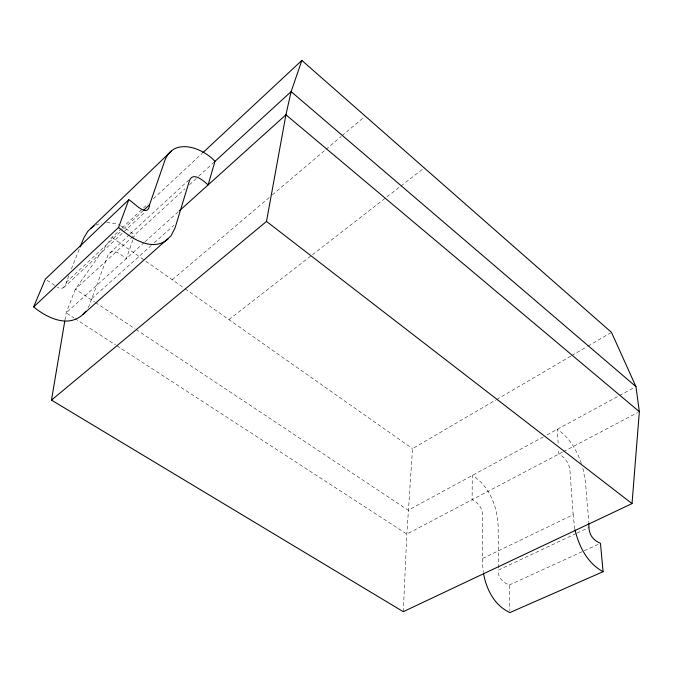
<?xml version="1.0" encoding="UTF-8"?>
<svg xmlns="http://www.w3.org/2000/svg" width="673" height="673" viewBox="0 0 673 673"><rect width="100%" height="100%" fill="white"/><g stroke="black" fill="none" stroke-linecap="round" stroke-linejoin="round"><path stroke-width="0.5" stroke-dasharray="3.37 2.52" d="M498.676 567.861L498.104 525.234C497.069 506.222 489.338 485.62 472.278 475.466L472.101 499.711C478.259 502.445 482.634 508.527 482.575 515.299L482.465 562.796L483.298 572.269M403.27 611.69L406.845 534.068L412.541 448.672L495.732 400.04M64.945 320.045L66.156 312.861L75.359 289.171L111.979 237.392L121.199 228.795M129.418 234.684L108.084 254.798L88.432 307.527M68.68 275.728C67.182 280.161 64.785 292.696 57.441 287.102M132.901 239.849L126.331 258.625C121.906 255.849 115.125 248.27 109.379 253.115M133.246 238.856L134.625 234.911L184.839 188.936M71.372 268.998L79.448 248.808M121.973 228.08L142.726 208.731M143.492 208.016L148.11 203.717M153.486 198.703L201.925 153.562M65.988 282.458L122.73 229.686M123.496 228.98L142.668 211.154M63.641 287.64L145.2 212.029M130.183 233.968L188.751 180.095M133.086 236.316L75.359 289.171L94.624 301.975M189.466 184.688L197.971 176.915M198.737 176.208L214.191 162.058M144.241 242.482L66.156 312.861L74.08 318.009M145.023 241.775L178.522 211.583M91.831 298.585L151.189 245.561M154.319 242.776L173.844 225.329M172.254 279.758L269.15 197.584M272.355 194.867L325.202 150.045M326.001 149.372L341.219 136.468M342.019 135.786L364.446 116.774M228.929 319.608L311.692 255.328M312.516 254.688L386.176 197.483M387 196.836L424.242 167.913M496.64 399.51L570.788 356.152M571.697 355.63L587.066 346.637M587.966 346.107L610.579 332.891M543.405 436.853L408.217 510.235L135.795 329.316M547.107 434.851L618.571 396.061M619.48 395.564L634.117 387.614M562.561 452.096L406.845 534.068L116.336 345.442M563.486 451.608L637.499 412.642M95.877 225.018L101.657 222.948M482.634 558.43L573.144 514.702L569.947 470.545C569.451 463.537 565.026 457.337 558.859 454.048L558.523 448.899M576.071 533.554L498.701 569.947C497.019 577.173 503.076 582.641 509.31 584.997L509.848 610.537M577.013 533.109L589.279 527.346M509.31 584.997L583.373 551.145M584.324 550.707L598.575 544.196M106.645 222.477L114.393 223.402L118.709 224.832M120.4 225.64L126.272 228.955L134.625 234.911M74.955 318.573L115.453 344.87M47.076 280.262L54.85 285.394M95.507 302.556L134.92 328.735M111.979 237.392L145.082 260.661M145.932 261.259L184.276 288.212M185.134 288.818L412.541 448.672M581.371 463.478C576.744 450.187 569.316 437.198 557.269 429.332L558.262 444.777M582.877 468.299L585.417 481.557L588.841 522.139M574.792 528.936L573.144 514.702"/><path stroke-width="1.01" d="M64.776 321.071L51.476 400.124L403.27 611.69L632.023 503.597L639.35 411.674L635.951 386.622L611.479 332.361L301.866 60.419L202.691 152.847M51.476 400.124L266.5 221.425L285.932 114.78L291.123 91.621L301.866 60.419M214.965 161.352C202.43 147.429 173.247 137.048 164.75 160.763L149.574 204.735C148.077 219.491 132.918 201.42 128.779 199.746L45.352 279.127L33.65 306.905C46.647 317.681 67.83 328.172 82.729 314.653L170.95 235.929L175.064 227.911L189.466 180.608C193.176 170.883 204.382 181.735 208.125 184.907L214.965 161.352L291.123 91.621L635.951 386.622M33.65 306.905L118.549 227.491L128.779 199.746M80.213 246.882L83.679 238.234L87.768 231.369L171.186 151.223M82.729 314.653L85.85 311.355M143.433 210.439L149.574 204.735M179.304 210.885L285.932 114.78L639.35 411.674M90.712 228.349L94.043 225.918M168.023 239.092C152.132 252.526 131.277 238.208 118.549 227.491M588.925 523.182C588.295 532.579 591.222 539.359 600.467 543.33L603.084 571.697L509.89 612.581C494.453 605.515 486.285 589.237 483.492 573.253M603.084 571.697C587.428 563.259 578.957 546.451 575.011 529.786M266.5 221.425L632.023 503.597"/></g></svg>
